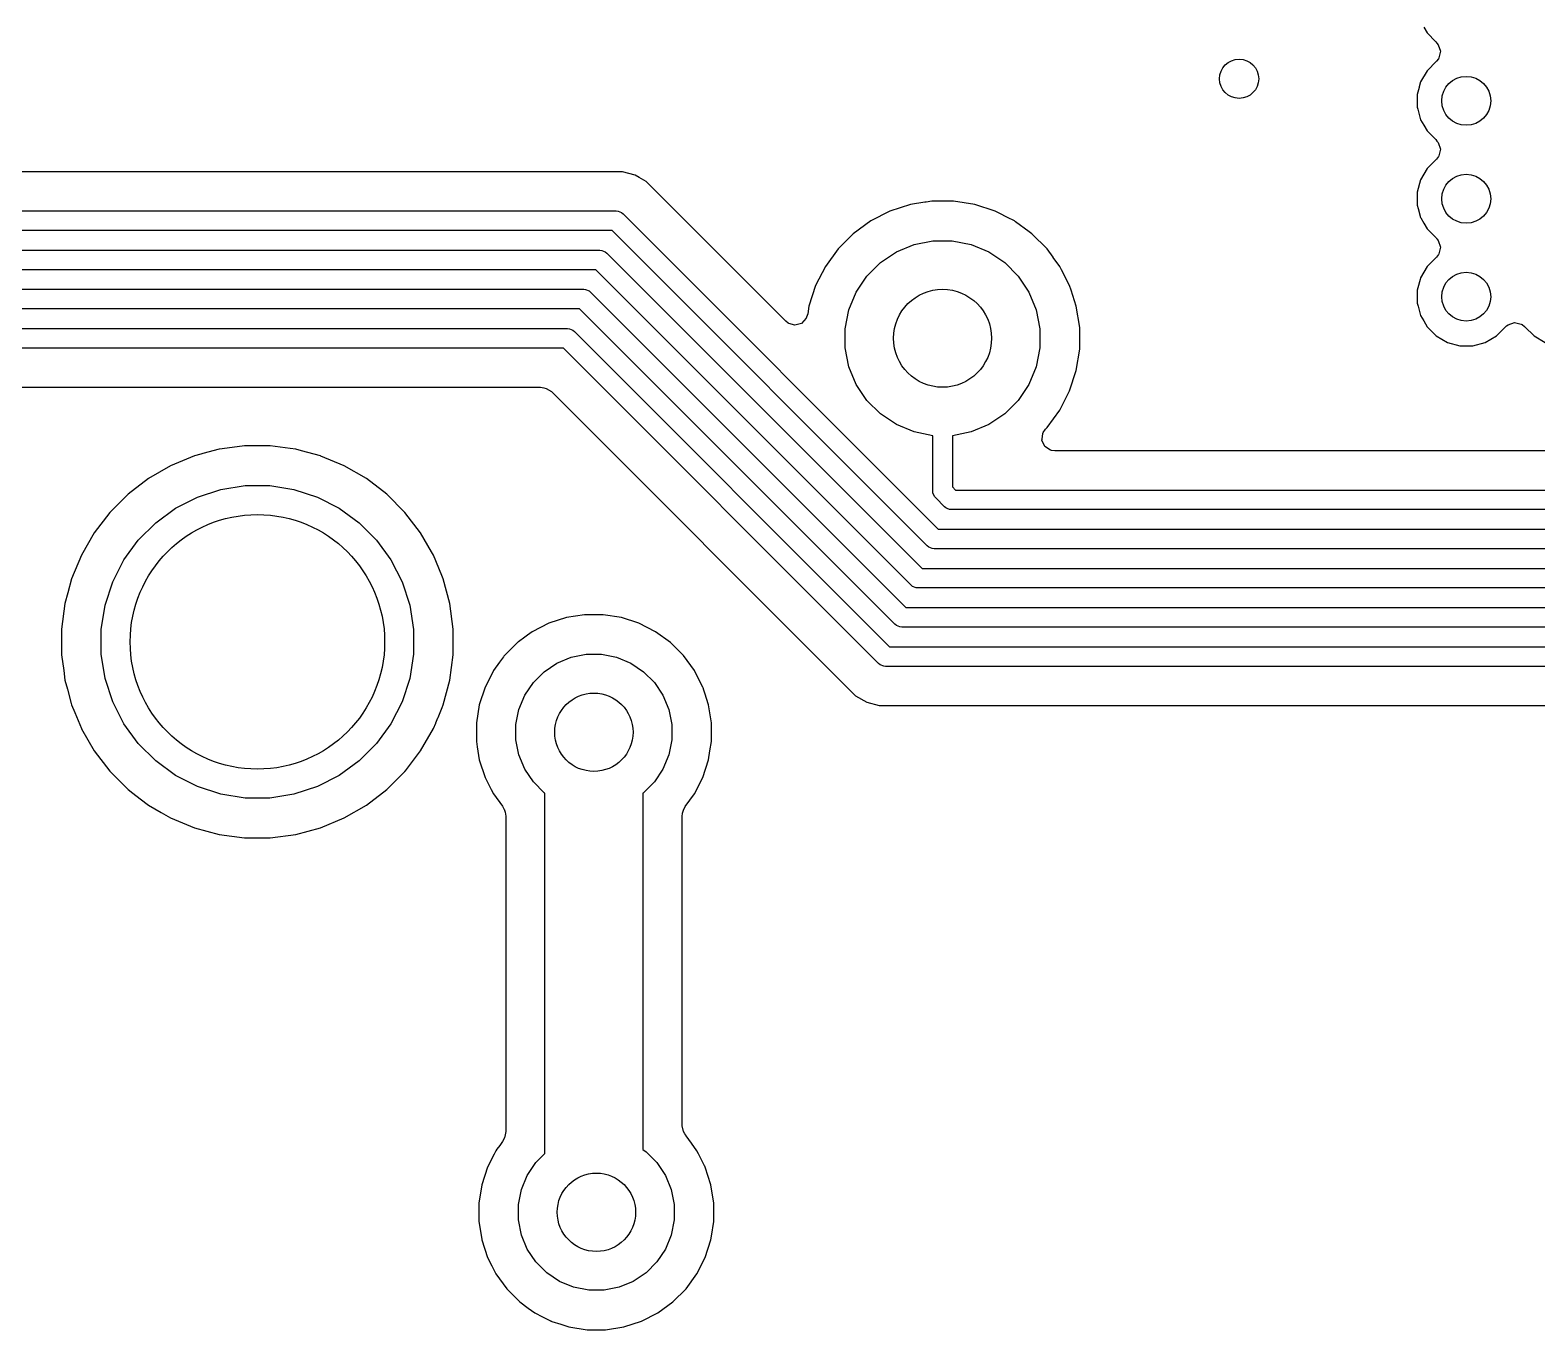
# Model space of a CAD drawing. Header units: inches. Extents: x 0.71 to 7.56, y -5.16 to -0.79.
# Drawn here: x 2.576 to 3.182, y -1.836 to -1.313 of the extents above; entities that cross this region are included whole.
import ezdxf

# ---------------------------------------------------------------- set-up
doc = ezdxf.new("R2010")
doc.units = ezdxf.units.IN
doc.header["$MEASUREMENT"] = 0
doc.layers.add('BLACK', color=250, linetype='CONTINUOUS')

msp = doc.modelspace()

# ---------------------------------------------------------------- linework, layer by layer
at = {"layer": 'BLACK', "linetype": 'CONTINUOUS'}
for p, q in [((3.13642, -1.31192), (3.13776, -1.31424)), ((3.13776, -1.31424), (3.13778, -1.31426)), ((3.13778, -1.31426), (3.13778, -1.31426)), ((3.13778, -1.31426), (3.14127, -1.31776)), ((3.14127, -1.31776), (3.14176, -1.31833)), ((3.14176, -1.31833), (3.14224, -1.31899)), ((3.14224, -1.31899), (3.14317, -1.32157)), ((3.14156, -1.32565), (3.13778, -1.32944)), ((3.14236, -1.32459), (3.14156, -1.32565)), ((3.14255, -1.32426), (3.14236, -1.32459)), ((3.14317, -1.32157), (3.14255, -1.32426)), ((3.13778, -1.32944), (3.13518, -1.33393)), ((3.13778, -1.32944), (3.13778, -1.32944)), ((3.13457, -1.33622), (3.13384, -1.33894)), ((3.13384, -1.33894), (3.13384, -1.34413)), ((3.13466, -1.33587), (3.13457, -1.33622)), ((3.13518, -1.33393), (3.13466, -1.33587)), ((3.13384, -1.34413), (3.13405, -1.34492)), ((3.13405, -1.34492), (3.13518, -1.34914)), ((3.13518, -1.34914), (3.13648, -1.35139)), ((3.13648, -1.35139), (3.13778, -1.35363)), ((3.13778, -1.35363), (3.13778, -1.35363)), ((3.13778, -1.35363), (3.14127, -1.35713)), ((3.14127, -1.35713), (3.14176, -1.3577)), ((3.14176, -1.3577), (3.14224, -1.35836)), ((3.14224, -1.35836), (3.14317, -1.36094)), ((3.14317, -1.36094), (3.14255, -1.36363)), ((3.13778, -1.36881), (3.13518, -1.3733)), ((3.14156, -1.36502), (3.13778, -1.36881)), ((3.13778, -1.36881), (3.13778, -1.36881)), ((3.14236, -1.36396), (3.14156, -1.36502)), ((3.14255, -1.36363), (3.14236, -1.36396)), ((2.81419, -1.37006), (2.54553, -1.37006)), ((2.8167, -1.37073), (2.81419, -1.37006)), ((2.81419, -1.37006), (2.81419, -1.37006)), ((2.81921, -1.3714), (2.8167, -1.37073)), ((2.82088, -1.37237), (2.81921, -1.3714)), ((2.8237, -1.374), (2.82088, -1.37237)), ((2.82088, -1.37237), (2.82088, -1.37237)), ((2.82088, -1.37237), (2.82088, -1.37237)), ((2.82088, -1.37237), (2.82088, -1.37237)), ((2.87984, -1.43014), (2.8237, -1.374)), ((2.8237, -1.374), (2.8237, -1.374)), ((3.13516, -1.37337), (3.13384, -1.37831)), ((3.13518, -1.3733), (3.13516, -1.37337)), ((3.13518, -1.3733), (3.13518, -1.3733)), ((3.13384, -1.37831), (3.13384, -1.3835)), ((2.53628, -1.38583), (2.8116, -1.38583)), ((2.8116, -1.38583), (2.81237, -1.3859)), ((2.81237, -1.3859), (2.81379, -1.38649)), ((2.81379, -1.38649), (2.81438, -1.38698)), ((2.81438, -1.38698), (2.94118, -1.51378)), ((2.92175, -1.38591), (2.91401, -1.38985)), ((2.93, -1.38323), (2.92175, -1.38591)), ((2.92175, -1.38591), (2.92175, -1.38591)), ((2.92175, -1.38591), (2.92175, -1.38591)), ((2.93572, -1.38232), (2.93, -1.38323)), ((2.93629, -1.38223), (2.93572, -1.38232)), ((2.93857, -1.38187), (2.93629, -1.38223)), ((2.94725, -1.38187), (2.93857, -1.38187)), ((2.93857, -1.38187), (2.93857, -1.38187)), ((2.95154, -1.38255), (2.94725, -1.38187)), ((2.94725, -1.38187), (2.94725, -1.38187)), ((2.95582, -1.38323), (2.95154, -1.38255)), ((2.96408, -1.38591), (2.95582, -1.38323)), ((2.95582, -1.38323), (2.95582, -1.38323)), ((2.96567, -1.38672), (2.96408, -1.38591)), ((2.96408, -1.38591), (2.96408, -1.38591)), ((2.96408, -1.38591), (2.96408, -1.38591)), ((2.96905, -1.38845), (2.96567, -1.38672)), ((3.13384, -1.3835), (3.1342, -1.38483)), ((3.1342, -1.38483), (3.13518, -1.38851)), ((2.80997, -1.3937), (2.53465, -1.3937)), ((2.93677, -1.5205), (2.80997, -1.3937)), ((2.91401, -1.38985), (2.90699, -1.39495)), ((2.96905, -1.38845), (2.96905, -1.38845)), ((2.96905, -1.38845), (2.96905, -1.38845)), ((2.97181, -1.38985), (2.96905, -1.38845)), ((2.97223, -1.39015), (2.97181, -1.38985)), ((2.97181, -1.38985), (2.97181, -1.38985)), ((2.97181, -1.38985), (2.97181, -1.38985)), ((2.97775, -1.39417), (2.97223, -1.39015)), ((2.97223, -1.39015), (2.97223, -1.39015)), ((3.13518, -1.38851), (3.13525, -1.38863)), ((3.13525, -1.38863), (3.13648, -1.39076)), ((3.13648, -1.39076), (3.13778, -1.393)), ((3.13778, -1.393), (3.13778, -1.393)), ((3.13778, -1.393), (3.14144, -1.39667)), ((2.90699, -1.39495), (2.90086, -1.40109)), ((2.90699, -1.39495), (2.90699, -1.39495)), ((2.92435, -1.40229), (2.93148, -1.39933)), ((2.93148, -1.39933), (2.93905, -1.39783)), ((2.93905, -1.39783), (2.94677, -1.39783)), ((2.94677, -1.39783), (2.95434, -1.39933)), ((2.95434, -1.39933), (2.96147, -1.40229)), ((2.97883, -1.39495), (2.97775, -1.39417)), ((2.98497, -1.40109), (2.97883, -1.39495)), ((2.97883, -1.39495), (2.97883, -1.39495)), ((2.97883, -1.39495), (2.97883, -1.39495)), ((2.97883, -1.39495), (2.97883, -1.39495)), ((3.14144, -1.39667), (3.14159, -1.39685)), ((3.14159, -1.39685), (3.1416, -1.39689)), ((3.1416, -1.39689), (3.14176, -1.39707)), ((3.14176, -1.39707), (3.14224, -1.39773)), ((3.14224, -1.39773), (3.14317, -1.40031)), ((2.40354, -1.40157), (2.80508, -1.40157)), ((2.80508, -1.40157), (2.80585, -1.40165)), ((2.80585, -1.40165), (2.80726, -1.40224)), ((2.80726, -1.40224), (2.80786, -1.40273)), ((2.80786, -1.40273), (2.93466, -1.52953)), ((2.90086, -1.40109), (2.89576, -1.40811)), ((2.90086, -1.40109), (2.90086, -1.40109)), ((2.91794, -1.40657), (2.92435, -1.40229)), ((2.96147, -1.40229), (2.96789, -1.40657)), ((2.98739, -1.40442), (2.98497, -1.40109)), ((2.98497, -1.40109), (2.98497, -1.40109)), ((2.98497, -1.40109), (2.98497, -1.40109)), ((2.98745, -1.40451), (2.98739, -1.40442)), ((2.98739, -1.40442), (2.98739, -1.40442)), ((2.99007, -1.40811), (2.98745, -1.40451)), ((3.14156, -1.40439), (3.13778, -1.40818)), ((3.14236, -1.40333), (3.14156, -1.40439)), ((3.14255, -1.403), (3.14236, -1.40333)), ((3.14317, -1.40031), (3.14255, -1.403)), ((2.80345, -1.40945), (2.40517, -1.40945)), ((2.93025, -1.53625), (2.80345, -1.40945)), ((2.89576, -1.40811), (2.89182, -1.41584)), ((2.90819, -1.41845), (2.91248, -1.41203)), ((2.91248, -1.41203), (2.91794, -1.40657)), ((2.96789, -1.40657), (2.97335, -1.41203)), ((2.97335, -1.41203), (2.97763, -1.41845)), ((2.99075, -1.40945), (2.99007, -1.40811)), ((2.99401, -1.41584), (2.99075, -1.40945)), ((3.13778, -1.40818), (3.13518, -1.41267)), ((3.13778, -1.40818), (3.13778, -1.40818)), ((2.54961, -1.41732), (2.79855, -1.41732)), ((2.79855, -1.41732), (2.79932, -1.4174)), ((2.79932, -1.4174), (2.80074, -1.41799)), ((2.80074, -1.41799), (2.80134, -1.41848)), ((2.89181, -1.41584), (2.88913, -1.4241)), ((2.89182, -1.41584), (2.89181, -1.41584)), ((2.89182, -1.41584), (2.89182, -1.41584)), ((2.99461, -1.41768), (2.99401, -1.41584)), ((2.99401, -1.41584), (2.99401, -1.41584)), ((2.99669, -1.4241), (2.99461, -1.41768)), ((3.1341, -1.4167), (3.13384, -1.41768)), ((3.13384, -1.41768), (3.13384, -1.42287)), ((3.13498, -1.41341), (3.1341, -1.4167)), ((3.13518, -1.41267), (3.13498, -1.41341)), ((3.13518, -1.41267), (3.13518, -1.41267)), ((3.13518, -1.41267), (3.13518, -1.41267)), ((3.13518, -1.41267), (3.13518, -1.41267)), ((2.80134, -1.41848), (2.92814, -1.54528)), ((2.88913, -1.4241), (2.88865, -1.42718)), ((2.90524, -1.42558), (2.90819, -1.41845)), ((2.97763, -1.41845), (2.98059, -1.42558)), ((2.99805, -1.43267), (2.99669, -1.4241)), ((3.13384, -1.42287), (3.13384, -1.42287)), ((3.13384, -1.42287), (3.13384, -1.42287)), ((3.13384, -1.42287), (3.13384, -1.42287)), ((3.13384, -1.42287), (3.13417, -1.4241)), ((3.13417, -1.4241), (3.13518, -1.42788)), ((2.79692, -1.4252), (2.55124, -1.4252)), ((2.92372, -1.552), (2.79692, -1.4252)), ((2.88077, -1.43087), (2.87984, -1.43014)), ((2.88802, -1.42897), (2.88619, -1.43102)), ((2.88823, -1.4285), (2.88802, -1.42897)), ((2.88865, -1.42718), (2.88823, -1.4285)), ((2.90373, -1.43315), (2.90524, -1.42558)), ((2.98059, -1.42558), (2.98209, -1.43315)), ((3.13518, -1.42788), (3.13643, -1.43004)), ((3.13643, -1.43004), (3.13778, -1.43237)), ((2.55613, -1.43307), (2.79203, -1.43307)), ((2.79203, -1.43307), (2.7928, -1.43315)), ((2.7928, -1.43315), (2.79422, -1.43373)), ((2.79422, -1.43373), (2.79481, -1.43422)), ((2.79481, -1.43422), (2.92161, -1.56102)), ((2.88108, -1.43105), (2.88077, -1.43087)), ((2.88354, -1.43176), (2.88108, -1.43105)), ((2.88619, -1.43102), (2.88354, -1.43176)), ((2.90373, -1.44087), (2.90373, -1.43315)), ((2.98209, -1.43315), (2.98209, -1.44087)), ((2.99805, -1.44135), (2.99805, -1.43267)), ((3.13778, -1.43237), (3.14144, -1.43604)), ((3.14144, -1.43604), (3.14594, -1.43864)), ((3.16115, -1.43864), (3.16564, -1.43604)), ((3.16564, -1.43604), (3.16914, -1.43255)), ((3.16914, -1.43255), (3.16971, -1.43206)), ((3.16971, -1.43206), (3.17036, -1.43158)), ((3.17036, -1.43158), (3.17295, -1.43065)), ((3.17295, -1.43065), (3.17563, -1.43127)), ((3.17563, -1.43127), (3.17563, -1.43127)), ((3.17563, -1.43127), (3.17597, -1.43146)), ((3.17597, -1.43146), (3.17703, -1.43226)), ((3.17703, -1.43226), (3.17715, -1.43237)), ((3.17715, -1.43237), (3.17715, -1.43237)), ((3.17715, -1.43237), (3.18081, -1.43604)), ((3.18081, -1.43604), (3.18531, -1.43864)), ((2.7904, -1.44094), (2.55776, -1.44094)), ((2.9172, -1.56774), (2.7904, -1.44094)), ((2.90524, -1.44844), (2.90373, -1.44087)), ((2.98209, -1.44087), (2.98059, -1.44844)), ((2.99669, -1.44992), (2.99805, -1.44135)), ((3.14594, -1.43864), (3.15095, -1.43998)), ((3.15095, -1.43998), (3.15095, -1.43998)), ((3.15095, -1.43998), (3.15614, -1.43998)), ((3.15614, -1.43998), (3.16115, -1.43864)), ((3.15614, -1.43998), (3.15614, -1.43998)), ((2.90819, -1.45557), (2.90524, -1.44844)), ((2.98059, -1.44844), (2.97763, -1.45557)), ((2.99401, -1.45817), (2.99669, -1.44992)), ((2.56673, -1.45671), (2.78114, -1.45671)), ((2.78114, -1.45671), (2.78252, -1.45691)), ((2.78252, -1.45691), (2.78351, -1.4572)), ((2.78351, -1.4572), (2.78559, -1.45843)), ((2.78559, -1.45843), (2.90788, -1.58073)), ((2.91248, -1.46198), (2.90819, -1.45557)), ((2.97763, -1.45557), (2.97335, -1.46198)), ((2.99007, -1.46591), (2.99401, -1.45817)), ((2.91794, -1.46744), (2.91248, -1.46198)), ((2.97335, -1.46198), (2.96789, -1.46744)), ((2.98497, -1.47293), (2.99007, -1.46591)), ((2.92435, -1.47173), (2.91794, -1.46744)), ((2.93148, -1.47468), (2.92435, -1.47173)), ((2.96147, -1.47173), (2.95434, -1.47468)), ((2.96789, -1.46744), (2.96147, -1.47173)), ((2.93898, -1.47617), (2.93148, -1.47468)), ((2.93898, -1.49843), (2.93898, -1.47617)), ((2.95434, -1.47468), (2.94685, -1.47617)), ((2.94685, -1.47617), (2.94685, -1.49679)), ((2.98286, -1.47795), (2.98292, -1.47756)), ((2.98401, -1.48045), (2.98286, -1.47795)), ((2.98292, -1.47756), (2.98325, -1.47523)), ((2.98325, -1.47523), (2.98338, -1.47495)), ((2.98338, -1.47495), (2.98437, -1.47353)), ((2.98437, -1.47353), (2.98497, -1.47293)), ((2.64195, -1.48432), (2.63241, -1.48827)), ((2.6446, -1.48361), (2.64195, -1.48432)), ((2.64539, -1.48339), (2.6446, -1.48361)), ((2.65192, -1.48164), (2.64539, -1.48339)), ((2.6531, -1.48149), (2.65192, -1.48164)), ((2.66216, -1.4803), (2.6531, -1.48149)), ((2.67249, -1.4803), (2.66216, -1.4803)), ((2.66216, -1.4803), (2.66216, -1.4803)), ((2.68045, -1.48134), (2.67249, -1.4803)), ((2.67249, -1.4803), (2.67249, -1.4803)), ((2.67249, -1.4803), (2.67249, -1.4803)), ((2.68272, -1.48164), (2.68045, -1.48134)), ((2.68504, -1.48226), (2.68272, -1.48164)), ((2.69269, -1.48432), (2.68504, -1.48226)), ((2.69285, -1.48438), (2.69269, -1.48432)), ((2.70223, -1.48827), (2.69285, -1.48438)), ((2.69285, -1.48438), (2.69285, -1.48438)), ((2.98632, -1.48194), (2.98401, -1.48045)), ((2.98675, -1.48207), (2.98632, -1.48194)), ((2.98812, -1.48226), (2.98675, -1.48207)), ((4.20028, -1.48226), (2.98812, -1.48226)), ((2.63241, -1.48827), (2.62347, -1.49343)), ((2.63241, -1.48827), (2.63241, -1.48827)), ((2.71117, -1.49343), (2.70223, -1.48827)), ((2.70223, -1.48827), (2.70223, -1.48827)), ((2.62347, -1.49343), (2.61528, -1.49971)), ((2.65262, -1.4978), (2.66238, -1.49626)), ((2.66238, -1.49626), (2.67227, -1.49626)), ((2.67227, -1.49626), (2.68203, -1.4978)), ((2.71936, -1.49971), (2.71117, -1.49343)), ((2.94685, -1.49679), (2.94809, -1.49803)), ((2.61528, -1.49971), (2.60798, -1.50701)), ((2.61528, -1.49971), (2.61528, -1.49971)), ((2.63441, -1.50535), (2.64322, -1.50086)), ((2.64322, -1.50086), (2.65262, -1.4978)), ((2.68203, -1.4978), (2.69143, -1.50086)), ((2.69143, -1.50086), (2.70024, -1.50535)), ((2.72666, -1.50701), (2.71936, -1.49971)), ((2.71936, -1.49971), (2.71936, -1.49971)), ((2.93905, -1.49919), (2.93898, -1.49843)), ((2.93964, -1.50061), (2.93905, -1.49919)), ((2.94013, -1.50121), (2.93964, -1.50061)), ((2.94367, -1.50475), (2.94013, -1.50121)), ((2.94809, -1.49803), (4.19769, -1.49803)), ((2.60798, -1.50701), (2.6017, -1.5152)), ((2.60798, -1.50701), (2.60798, -1.50701)), ((2.62641, -1.51116), (2.63441, -1.50535)), ((2.70024, -1.50535), (2.70823, -1.51116)), ((2.73295, -1.5152), (2.72666, -1.50701)), ((2.72666, -1.50701), (2.72666, -1.50701)), ((2.72666, -1.50701), (2.72666, -1.50701)), ((2.94427, -1.50524), (2.94367, -1.50475)), ((2.94469, -1.50541), (2.94427, -1.50524)), ((2.94569, -1.50583), (2.94469, -1.50541)), ((2.94646, -1.50591), (2.94569, -1.50583)), ((4.19606, -1.50591), (2.94646, -1.50591)), ((2.61942, -1.51814), (2.62641, -1.51116)), ((2.70823, -1.51116), (2.71522, -1.51814)), ((2.94118, -1.51378), (4.19117, -1.51378)), ((2.6017, -1.5152), (2.59653, -1.52414)), ((2.61361, -1.52614), (2.61942, -1.51814)), ((2.71522, -1.51814), (2.72103, -1.52614)), ((2.73734, -1.5228), (2.73295, -1.5152)), ((2.93737, -1.52099), (2.93677, -1.5205)), ((2.93878, -1.52158), (2.93737, -1.52099)), ((2.59653, -1.52415), (2.59258, -1.53368)), ((2.59653, -1.52414), (2.59653, -1.52415)), ((2.60913, -1.53495), (2.61361, -1.52614)), ((2.72103, -1.52614), (2.72552, -1.53495)), ((2.73811, -1.52415), (2.73734, -1.5228)), ((2.74151, -1.53235), (2.73811, -1.52415)), ((2.73811, -1.52415), (2.73811, -1.52415)), ((2.93955, -1.52165), (2.93878, -1.52158)), ((4.18954, -1.52165), (2.93955, -1.52165)), ((2.74206, -1.53368), (2.74151, -1.53235)), ((2.93466, -1.52953), (4.18464, -1.52953)), ((2.59258, -1.53368), (2.59105, -1.53939)), ((2.60607, -1.54435), (2.60913, -1.53495)), ((2.72552, -1.53495), (2.72857, -1.54435)), ((2.74474, -1.54366), (2.74206, -1.53368)), ((2.93084, -1.53674), (2.93025, -1.53625)), ((2.93226, -1.53733), (2.93084, -1.53674)), ((2.93303, -1.5374), (2.93226, -1.53733)), ((4.18301, -1.5374), (2.93303, -1.5374)), ((2.58991, -1.54366), (2.58856, -1.55389)), ((2.59105, -1.53939), (2.58991, -1.54366)), ((2.60452, -1.55411), (2.60607, -1.54435)), ((2.72857, -1.54435), (2.73012, -1.55411)), ((2.74608, -1.55389), (2.74474, -1.54366)), ((2.92814, -1.54528), (4.14803, -1.54528)), ((2.79159, -1.5493), (2.78452, -1.5516)), ((2.79894, -1.54814), (2.79159, -1.5493)), ((2.79159, -1.5493), (2.79159, -1.5493)), ((2.79159, -1.5493), (2.79159, -1.5493)), ((2.80638, -1.54814), (2.79894, -1.54814)), ((2.79894, -1.54814), (2.79894, -1.54814)), ((2.79894, -1.54814), (2.79894, -1.54814)), ((2.81373, -1.5493), (2.80638, -1.54814)), ((2.80638, -1.54814), (2.80638, -1.54814)), ((2.80638, -1.54814), (2.80638, -1.54814)), ((2.8208, -1.5516), (2.81373, -1.5493)), ((2.81373, -1.5493), (2.81373, -1.5493)), ((2.58856, -1.55389), (2.58856, -1.56422)), ((2.60452, -1.564), (2.60452, -1.55411)), ((2.73012, -1.55411), (2.73012, -1.564)), ((2.74608, -1.56422), (2.74608, -1.55389)), ((2.77485, -1.55719), (2.77234, -1.55901)), ((2.77602, -1.55634), (2.77485, -1.55719)), ((2.77789, -1.55498), (2.77602, -1.55634)), ((2.7812, -1.55329), (2.77789, -1.55498)), ((2.78452, -1.5516), (2.7812, -1.55329)), ((2.82743, -1.55498), (2.8208, -1.5516)), ((2.83345, -1.55935), (2.82743, -1.55498)), ((2.92432, -1.55249), (2.92372, -1.552)), ((2.92574, -1.55307), (2.92432, -1.55249)), ((2.92651, -1.55315), (2.92574, -1.55307)), ((4.1464, -1.55315), (2.92651, -1.55315)), ((2.77205, -1.55917), (2.76643, -1.56479)), ((2.77234, -1.55901), (2.77205, -1.55917)), ((2.83871, -1.56461), (2.83345, -1.55935)), ((2.92161, -1.56102), (3.81496, -1.56102)), ((2.58856, -1.56422), (2.58941, -1.57063)), ((2.60607, -1.57376), (2.60452, -1.564)), ((2.73012, -1.564), (2.72857, -1.57376)), ((2.74474, -1.57445), (2.74608, -1.56422)), ((2.76473, -1.5672), (2.76224, -1.57063)), ((2.76627, -1.56508), (2.76473, -1.5672)), ((2.76473, -1.5672), (2.76473, -1.5672)), ((2.76643, -1.56479), (2.76627, -1.56508)), ((2.78268, -1.57105), (2.78781, -1.56762)), ((2.78781, -1.56762), (2.79352, -1.56526)), ((2.79352, -1.56526), (2.79957, -1.56406)), ((2.79957, -1.56406), (2.80575, -1.56406)), ((2.80575, -1.56406), (2.8118, -1.56526)), ((2.8118, -1.56526), (2.81751, -1.56762)), ((2.81751, -1.56762), (2.82264, -1.57105)), ((2.84309, -1.57063), (2.83871, -1.56461)), ((2.9178, -1.56823), (2.9172, -1.56774)), ((2.91922, -1.56882), (2.9178, -1.56823)), ((2.91998, -1.5689), (2.91922, -1.56882)), ((3.81329, -1.5689), (2.91998, -1.5689)), ((2.58941, -1.57063), (2.58991, -1.57445)), ((2.58991, -1.57445), (2.59089, -1.57809)), ((2.60913, -1.58316), (2.60607, -1.57376)), ((2.72857, -1.57376), (2.72552, -1.58316)), ((2.74206, -1.58443), (2.74474, -1.57445)), ((2.76141, -1.57225), (2.75886, -1.57726)), ((2.76224, -1.57063), (2.76141, -1.57225)), ((2.77488, -1.58055), (2.77831, -1.57542)), ((2.77831, -1.57542), (2.78268, -1.57105)), ((2.82264, -1.57105), (2.82701, -1.57542)), ((2.82701, -1.57542), (2.83044, -1.58055)), ((2.84459, -1.57359), (2.84309, -1.57063)), ((2.84633, -1.577), (2.84459, -1.57359)), ((2.59089, -1.57809), (2.59241, -1.58378)), ((2.75886, -1.57726), (2.75656, -1.58433)), ((2.77252, -1.58626), (2.77488, -1.58055)), ((2.83044, -1.58055), (2.8328, -1.58626)), ((2.84636, -1.57705), (2.84633, -1.577)), ((2.84637, -1.57709), (2.84636, -1.57705)), ((2.84646, -1.57726), (2.84637, -1.57709)), ((2.84657, -1.57757), (2.84646, -1.57726)), ((2.84646, -1.57726), (2.84646, -1.57726)), ((2.84646, -1.57726), (2.84646, -1.57726)), ((2.84687, -1.57853), (2.84657, -1.57757)), ((2.84727, -1.57975), (2.84687, -1.57853)), ((2.84687, -1.57853), (2.84687, -1.57853)), ((2.84876, -1.58433), (2.84727, -1.57975)), ((2.90788, -1.58073), (2.91238, -1.58332)), ((2.59241, -1.58378), (2.59258, -1.58443)), ((2.59258, -1.58443), (2.59258, -1.58443)), ((2.59258, -1.58443), (2.59258, -1.58443)), ((2.59258, -1.58443), (2.59258, -1.58443)), ((2.59258, -1.58443), (2.59386, -1.58752)), ((2.59386, -1.58752), (2.59653, -1.59396)), ((2.61361, -1.59197), (2.60913, -1.58316)), ((2.72552, -1.58316), (2.72103, -1.59197)), ((2.73997, -1.58947), (2.74164, -1.58544)), ((2.74164, -1.58544), (2.74206, -1.58443)), ((2.75656, -1.58433), (2.7554, -1.59168)), ((2.75656, -1.58433), (2.75656, -1.58433)), ((2.75656, -1.58433), (2.75656, -1.58433)), ((2.77132, -1.59231), (2.77252, -1.58626)), ((2.8328, -1.58626), (2.83401, -1.59231)), ((2.84993, -1.59168), (2.84876, -1.58433)), ((2.91238, -1.58332), (2.91739, -1.58467)), ((2.91739, -1.58467), (2.91739, -1.58467)), ((2.91739, -1.58467), (3.79197, -1.58467)), ((2.61942, -1.59997), (2.61361, -1.59197)), ((2.72103, -1.59197), (2.71522, -1.59997)), ((2.73811, -1.59396), (2.73905, -1.5917)), ((2.73905, -1.5917), (2.73906, -1.59168)), ((2.73906, -1.59168), (2.73991, -1.58962)), ((2.73991, -1.58962), (2.73997, -1.58947)), ((2.73991, -1.58962), (2.73991, -1.58962)), ((2.7554, -1.59168), (2.7554, -1.59912)), ((2.77132, -1.59849), (2.77132, -1.59231)), ((2.83401, -1.59231), (2.83401, -1.59849)), ((2.84993, -1.59912), (2.84993, -1.59168)), ((2.59653, -1.59396), (2.59653, -1.59397)), ((2.59653, -1.59397), (2.6017, -1.60291)), ((2.73295, -1.60291), (2.73811, -1.59396)), ((2.7554, -1.59912), (2.75574, -1.60125)), ((2.77252, -1.60454), (2.77132, -1.59849)), ((2.83401, -1.59849), (2.8328, -1.60454)), ((2.84933, -1.60291), (2.84993, -1.59912)), ((2.6017, -1.60291), (2.60798, -1.6111)), ((2.62641, -1.60695), (2.61942, -1.59997)), ((2.71522, -1.59997), (2.70823, -1.60695)), ((2.72683, -1.61088), (2.73295, -1.60291)), ((2.75574, -1.60125), (2.75656, -1.60647)), ((2.77488, -1.61025), (2.77252, -1.60454)), ((2.8328, -1.60454), (2.83044, -1.61025)), ((2.84876, -1.60647), (2.84933, -1.60291)), ((2.60798, -1.6111), (2.60798, -1.6111)), ((2.60798, -1.6111), (2.61528, -1.6184)), ((2.63441, -1.61276), (2.62641, -1.60695)), ((2.70823, -1.60695), (2.70024, -1.61276)), ((2.72299, -1.61477), (2.72647, -1.61129)), ((2.72647, -1.61129), (2.7265, -1.61126)), ((2.7265, -1.61126), (2.72664, -1.61112)), ((2.72664, -1.61112), (2.72666, -1.6111)), ((2.72666, -1.6111), (2.72667, -1.61109)), ((2.72666, -1.6111), (2.72666, -1.6111)), ((2.72666, -1.6111), (2.72666, -1.6111)), ((2.72666, -1.6111), (2.72666, -1.6111)), ((2.72666, -1.6111), (2.72666, -1.6111)), ((2.72667, -1.61109), (2.72668, -1.61108)), ((2.72668, -1.61108), (2.72681, -1.61091)), ((2.72668, -1.61108), (2.72668, -1.61108)), ((2.72681, -1.61091), (2.72683, -1.61088)), ((2.75656, -1.60647), (2.75886, -1.61354)), ((2.77831, -1.61538), (2.77488, -1.61025)), ((2.83044, -1.61025), (2.82701, -1.61538)), ((2.84646, -1.61354), (2.84876, -1.60647)), ((2.64322, -1.61725), (2.63441, -1.61276)), ((2.65262, -1.62031), (2.64322, -1.61725)), ((2.69143, -1.61725), (2.68203, -1.62031)), ((2.70024, -1.61276), (2.69143, -1.61725)), ((2.71936, -1.6184), (2.72299, -1.61477)), ((2.75886, -1.61354), (2.76133, -1.6184)), ((2.78268, -1.61975), (2.77831, -1.61538)), ((2.82701, -1.61538), (2.82264, -1.61975)), ((2.84309, -1.62017), (2.84646, -1.61354)), ((2.61528, -1.6184), (2.61528, -1.6184)), ((2.61528, -1.6184), (2.61528, -1.6184)), ((2.61528, -1.6184), (2.61528, -1.6184)), ((2.61528, -1.6184), (2.61719, -1.61986)), ((2.61719, -1.61986), (2.62014, -1.62212)), ((2.62014, -1.62212), (2.62347, -1.62468)), ((2.66238, -1.62185), (2.65262, -1.62031)), ((2.67227, -1.62185), (2.66238, -1.62185)), ((2.68203, -1.62031), (2.67227, -1.62185)), ((2.71117, -1.62468), (2.71936, -1.6184)), ((2.71936, -1.6184), (2.71936, -1.6184)), ((2.71936, -1.6184), (2.71936, -1.6184)), ((2.76133, -1.6184), (2.76133, -1.6184)), ((2.76133, -1.6184), (2.76224, -1.62017)), ((2.76224, -1.62017), (2.76224, -1.62017)), ((2.76224, -1.62017), (2.76586, -1.62516)), ((2.78298, -1.61995), (2.78268, -1.61975)), ((2.78298, -1.76476), (2.78298, -1.61995)), ((2.82264, -1.61975), (2.82235, -1.61995)), ((2.82235, -1.61995), (2.82235, -1.76319)), ((2.83939, -1.62526), (2.84309, -1.62017)), ((2.62347, -1.62468), (2.62347, -1.62468)), ((2.62347, -1.62468), (2.62347, -1.62468)), ((2.62347, -1.62468), (2.62855, -1.62762)), ((2.62855, -1.62762), (2.63241, -1.62984)), ((2.63241, -1.62984), (2.63241, -1.62984)), ((2.63241, -1.62984), (2.63241, -1.62984)), ((2.63241, -1.62984), (2.63241, -1.62984)), ((2.63241, -1.62984), (2.64195, -1.6338)), ((2.69269, -1.6338), (2.70223, -1.62984)), ((2.70223, -1.62984), (2.71117, -1.62468)), ((2.76586, -1.62516), (2.76637, -1.62613)), ((2.76637, -1.62613), (2.76651, -1.62639)), ((2.76651, -1.62639), (2.76692, -1.62755)), ((2.76692, -1.62755), (2.76721, -1.62919)), ((2.76721, -1.62919), (2.76721, -1.75588)), ((2.83811, -1.6293), (2.83812, -1.62926)), ((2.83811, -1.71073), (2.83811, -1.6293)), ((2.83812, -1.62926), (2.83831, -1.62793)), ((2.83831, -1.62793), (2.83866, -1.62675)), ((2.83866, -1.62675), (2.83939, -1.62526)), ((2.64195, -1.6338), (2.64195, -1.6338)), ((2.64195, -1.6338), (2.65192, -1.63647)), ((2.68272, -1.63647), (2.69269, -1.6338)), ((2.65192, -1.63647), (2.66216, -1.63781)), ((2.66216, -1.63781), (2.66216, -1.63781)), ((2.66216, -1.63781), (2.67248, -1.63781)), ((2.67248, -1.63781), (2.67249, -1.63781)), ((2.67249, -1.63781), (2.68272, -1.63647)), ((2.83811, -1.75358), (2.83811, -1.71073)), ((2.76701, -1.75725), (2.76666, -1.75843)), ((2.76721, -1.75588), (2.76701, -1.75725)), ((2.83871, -1.75592), (2.83811, -1.75358)), ((2.83926, -1.75692), (2.83871, -1.75592)), ((2.83962, -1.75744), (2.83926, -1.75692)), ((2.8396, -1.75746), (2.83962, -1.75744)), ((2.83971, -1.75761), (2.8396, -1.75746)), ((2.76368, -1.76302), (2.76324, -1.76363)), ((2.76476, -1.76153), (2.76368, -1.76302)), ((2.76593, -1.75992), (2.76476, -1.76153)), ((2.76666, -1.75843), (2.76593, -1.75992)), ((2.82235, -1.76319), (2.82364, -1.76405)), ((2.84189, -1.76061), (2.83971, -1.75761)), ((2.83971, -1.75761), (2.83971, -1.75761)), ((2.84408, -1.76363), (2.84189, -1.76061)), ((2.76255, -1.76499), (2.75986, -1.77026)), ((2.76324, -1.76363), (2.76255, -1.76499)), ((2.76324, -1.76363), (2.76324, -1.76363)), ((2.77588, -1.77355), (2.77931, -1.76842)), ((2.77931, -1.76842), (2.78298, -1.76476)), ((2.82364, -1.76405), (2.82801, -1.76842)), ((2.82801, -1.76842), (2.83144, -1.77355)), ((2.84409, -1.76363), (2.84408, -1.76363)), ((2.84408, -1.76363), (2.84408, -1.76363)), ((2.84471, -1.76486), (2.84409, -1.76363)), ((2.84571, -1.76683), (2.84471, -1.76486)), ((2.84572, -1.76683), (2.84571, -1.76683)), ((2.84733, -1.77), (2.84572, -1.76683)), ((2.84572, -1.76683), (2.84572, -1.76683)), ((2.75986, -1.77026), (2.75756, -1.77733)), ((2.77352, -1.77926), (2.77588, -1.77355)), ((2.83144, -1.77355), (2.8338, -1.77926)), ((2.84736, -1.77005), (2.84733, -1.77)), ((2.84737, -1.77008), (2.84736, -1.77005)), ((2.84746, -1.77026), (2.84737, -1.77008)), ((2.84772, -1.77106), (2.84746, -1.77026)), ((2.84746, -1.77026), (2.84746, -1.77026)), ((2.84746, -1.77026), (2.84746, -1.77026)), ((2.84841, -1.77316), (2.84772, -1.77106)), ((2.84854, -1.77357), (2.84841, -1.77316)), ((2.84841, -1.77316), (2.84841, -1.77316)), ((2.84976, -1.77733), (2.84854, -1.77357)), ((2.75756, -1.77733), (2.7564, -1.78468)), ((2.75756, -1.77733), (2.75756, -1.77733)), ((2.75756, -1.77733), (2.75756, -1.77733)), ((2.77232, -1.78531), (2.77352, -1.77926)), ((2.8338, -1.77926), (2.83501, -1.78531)), ((2.85093, -1.78468), (2.84976, -1.77733)), ((2.7564, -1.78468), (2.7564, -1.79212)), ((2.77232, -1.79149), (2.77232, -1.78531)), ((2.83501, -1.78531), (2.83501, -1.79149)), ((2.85093, -1.79212), (2.85093, -1.78468)), ((2.7564, -1.79212), (2.75752, -1.79918)), ((2.77352, -1.79754), (2.77232, -1.79149)), ((2.83501, -1.79149), (2.8338, -1.79754)), ((2.84999, -1.79802), (2.85093, -1.79212)), ((2.75752, -1.79918), (2.75756, -1.79947)), ((2.75756, -1.79947), (2.75986, -1.80654)), ((2.77588, -1.80325), (2.77352, -1.79754)), ((2.8338, -1.79754), (2.83144, -1.80325)), ((2.84746, -1.80654), (2.84976, -1.79947)), ((2.84976, -1.79947), (2.84999, -1.79802)), ((2.77931, -1.80838), (2.77588, -1.80325)), ((2.83144, -1.80325), (2.82801, -1.80838)), ((2.75986, -1.80654), (2.76161, -1.80997)), ((2.76161, -1.80997), (2.76324, -1.81317)), ((2.78368, -1.81275), (2.77931, -1.80838)), ((2.82801, -1.80838), (2.82364, -1.81275)), ((2.84409, -1.81317), (2.84746, -1.80654)), ((2.76324, -1.81317), (2.76761, -1.81919)), ((2.78881, -1.81618), (2.78368, -1.81275)), ((2.79452, -1.81854), (2.78881, -1.81618)), ((2.81851, -1.81618), (2.8128, -1.81854)), ((2.82364, -1.81275), (2.81851, -1.81618)), ((2.83971, -1.81919), (2.84409, -1.81317)), ((2.76761, -1.81919), (2.77287, -1.82445)), ((2.80057, -1.81975), (2.79452, -1.81854)), ((2.80675, -1.81975), (2.80057, -1.81975)), ((2.8128, -1.81854), (2.80675, -1.81975)), ((2.83445, -1.82445), (2.83971, -1.81919)), ((2.77287, -1.82445), (2.77627, -1.82692)), ((2.77627, -1.82692), (2.77889, -1.82883)), ((2.77889, -1.82883), (2.77889, -1.82883)), ((2.77889, -1.82883), (2.77889, -1.82883)), ((2.77889, -1.82883), (2.78202, -1.83042)), ((2.8218, -1.8322), (2.82843, -1.82883)), ((2.82843, -1.82883), (2.83445, -1.82445)), ((2.78202, -1.83042), (2.78526, -1.83207)), ((2.78526, -1.83207), (2.78533, -1.83211)), ((2.78533, -1.83211), (2.78547, -1.83218)), ((2.78547, -1.83218), (2.78555, -1.83222)), ((2.78555, -1.83222), (2.7857, -1.83226)), ((2.7857, -1.83226), (2.78931, -1.83343)), ((2.78931, -1.83343), (2.79259, -1.8345)), ((2.79259, -1.8345), (2.79994, -1.83567)), ((2.79994, -1.83567), (2.79994, -1.83567)), ((2.79994, -1.83567), (2.80738, -1.83567)), ((2.80738, -1.83567), (2.81473, -1.8345)), ((2.80738, -1.83567), (2.80738, -1.83567)), ((2.81473, -1.8345), (2.8218, -1.8322))]:
    msp.add_line(p, q, dxfattribs=at)
at = {"layer": 'BLACK'}
for centre, radius in [((3.0622, -1.33268), 0.00787), ((3.15354, -1.34154), 0.00984), ((3.15354, -1.34154), 0.00984), ((3.15354, -1.38091), 0.00984), ((3.15354, -1.38091), 0.00984), ((3.15354, -1.42028), 0.00984), ((3.15354, -1.42028), 0.00984), ((2.94291, -1.43701), 0.01969), ((2.66732, -1.55906), 0.05118), ((2.80266, -1.5954), 0.01575), ((2.80366, -1.7884), 0.01575)]:
    msp.add_circle(centre, radius, dxfattribs=at)
at = {"layer": 'WHITE'}
for centre, radius in [((3.0622, -1.33268), 0.00787), ((2.94291, -1.43701), 0.01969), ((2.66732, -1.55906), 0.05118), ((2.80266, -1.5954), 0.01575), ((2.80366, -1.7884), 0.01575)]:
    msp.add_circle(centre, radius, dxfattribs=at)

doc.saveas('drawing.dxf')
